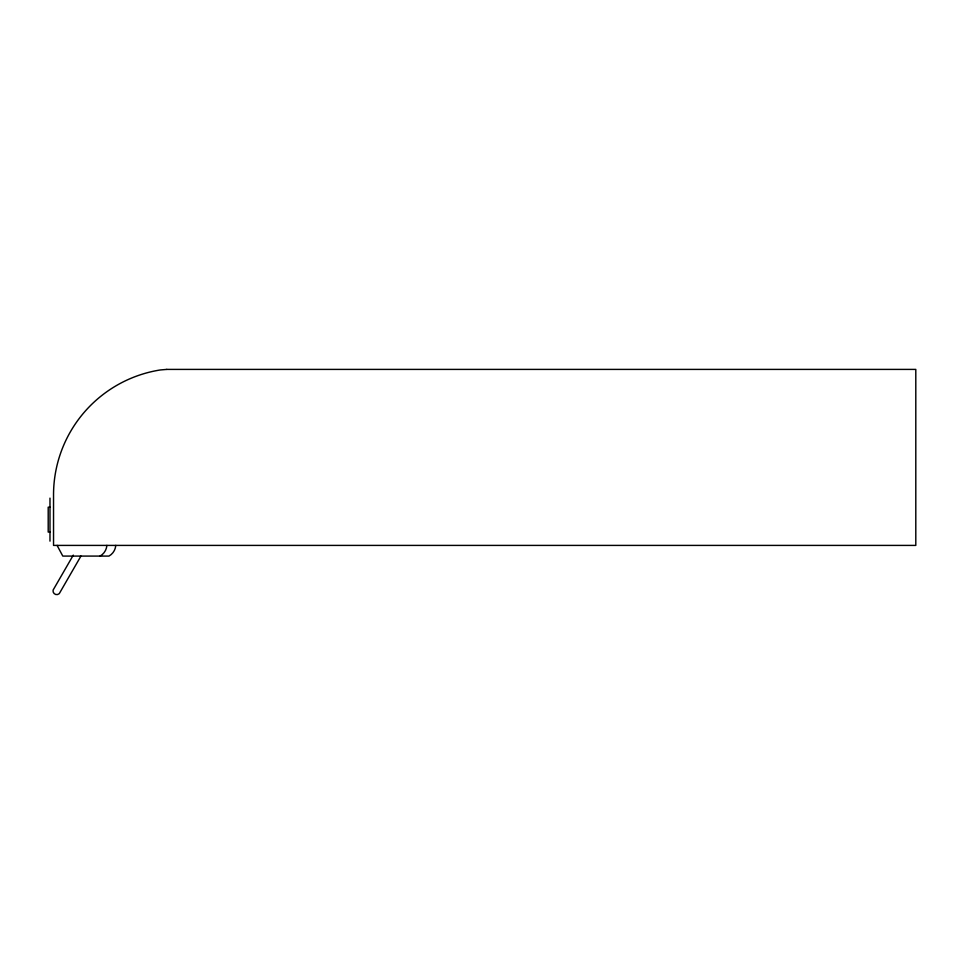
<?xml version="1.0" encoding="UTF-8"?>
<svg xmlns="http://www.w3.org/2000/svg" width="964" height="964" viewBox="0 0 964 964"><rect width="100%" height="100%" fill="white"/><g stroke="black" fill="none" stroke-linecap="round" stroke-linejoin="round"><path stroke-width="1.45" d="M73.288 555.131L53.104 590.089A3.723 3.723 0 0 0 59.262 593.643L80.94 556.095M49.983 507.185L48.2 507.185L48.2 532.08L49.983 532.08M57.093 545.407L62.793 556.083L108.956 556.083A13.267 13.267 0 0 0 115.764 545.407M49.983 498.123L49.983 541.141M106.871 545.407A13.267 13.267 0 0 1 100.063 556.083M166.76 369.405L160.313 369.959A126.477 126.477 0 0 0 53.538 493.857L53.538 545.407L915.8 545.407L915.8 369.405L166.76 369.405"/></g></svg>
